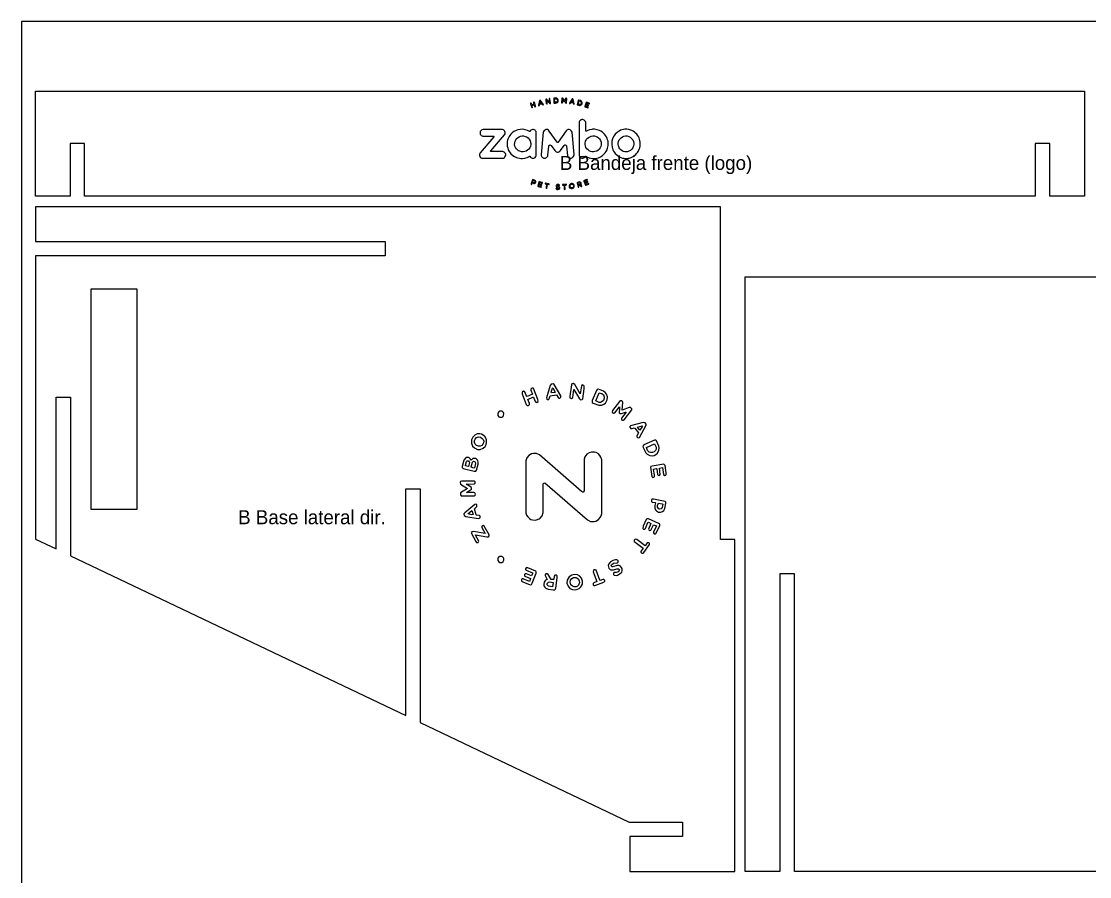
# Model space of a CAD drawing. Header units: millimetres. Extents: x 0 to 2750, y 0 to 900.
# Drawn here: x 0 to 611, y 411 to 900 of the extents above; entities that cross this region are included whole.
import ezdxf

# ---------------------------------------------------------------- set-up
doc = ezdxf.new("R2010")
doc.units = ezdxf.units.MM
for name, color, linetype in [('CORTE_EXTERNO', 1, 'Continuous'), ('CORTE_INTERNO', 5, 'Continuous'), ('ETIQUETAS_NAO_CORTAR', 8, 'Continuous'), ('MESA_NAO_CORTAR', 8, 'Continuous'), ('POSICAO_CARIMBO_NAO_CORTAR', 8, 'Continuous')]:
    doc.layers.add(name, color=color, linetype=linetype)

msp = doc.modelspace()

# ---------------------------------------------------------------- linework, layer by layer
at = {"layer": 'CORTE_EXTERNO'}
for points in [[(8, 860), (608, 860), (608, 800), (588.15, 800), (588.15, 830.15), (579.85, 830.15), (579.85, 800), (36.15, 800), (36.15, 830.15), (27.85, 830.15), (27.85, 800), (8, 800), (8, 860)], [(8, 604), (19.85, 598.35382), (19.85, 685.15), (28.15, 685.15), (28.15, 594.39912), (219.85, 503.05971), (219.85, 632.65), (228.15, 632.65), (228.15, 499.105), (347.68519, 442.15), (378.15, 442.15), (378.15, 433.85), (348, 433.85), (348, 414), (408, 414), (408, 603.85), (399.85, 603.85), (399.85, 794), (8, 794), (8, 774.15), (208.15, 774.15), (208.15, 765.85), (8, 765.85), (8, 604)], [(414, 754), (1014, 754), (1014, 414), (994.15, 414), (994.15, 584.15), (985.85, 584.15), (985.85, 414), (442.15, 414), (442.15, 584.15), (433.85, 584.15), (433.85, 414), (414, 414), (414, 754)]]:
    msp.add_lwpolyline(points, close=True, dxfattribs=at)
at = {"layer": 'CORTE_INTERNO'}
msp.add_lwpolyline([(40, 747), (66, 747), (66, 621), (40, 621), (40, 747)], close=True, dxfattribs=at)
at = {"layer": 'MESA_NAO_CORTAR'}
msp.add_lwpolyline([(0, 0), (1300, 0), (1300, 900), (0, 900)], close=True, dxfattribs=at)
at = {"layer": 'POSICAO_CARIMBO_NAO_CORTAR'}
for points in [[(302.09636, 853.85376), (300.41736, 855.50424), (300.16528, 855.58796), (299.94172, 855.47664), (299.9132, 855.16844), (300.2214, 852.9862), (300.33364, 852.76172), (300.5572, 852.73412), (300.69704, 852.84636), (300.69704, 853.15364), (300.47348, 854.58056), (300.50108, 854.74892), (302.2638, 853.04232), (302.54348, 853.0138), (302.65572, 853.09752), (302.68332, 853.3496), (302.34752, 855.7002), (302.2638, 855.81244), (302.01172, 855.84004), (301.87188, 855.6726), (302.12396, 853.96508), (302.09636, 853.85376)], [(304.55828, 856.00748), (304.50216, 855.89616), (304.5868, 853.76912), (304.6144, 853.40572), (304.72664, 853.26588), (305.53808, 853.26588), (306.12504, 853.3496), (306.57308, 853.57316), (306.85276, 853.85376), (307.07632, 854.30088), (307.10484, 854.97248), (306.90888, 855.47664), (306.48936, 855.89616), (306.26488, 856.00748), (305.81776, 856.11972), (304.81036, 856.09212), (304.55828, 856.00748)], [(306.6292, 854.6928), (306.60068, 854.46924), (306.46084, 854.13344), (306.20968, 853.88136), (305.76164, 853.71392), (305.09004, 853.71392), (304.9778, 855.61648), (305.03392, 855.6726), (305.9576, 855.64408), (306.26488, 855.47664), (306.51696, 855.16844), (306.6292, 854.6928)], [(309.28708, 853.322), (309.45544, 853.48944), (309.51064, 855.001), (309.56676, 855.22456), (310.18224, 854.18956), (310.32208, 854.04972), (310.49044, 854.04972), (310.57416, 854.10492), (311.32948, 855.14084), (311.358, 854.60908), (311.27336, 853.40572), (311.44172, 853.20976), (311.66528, 853.23828), (311.77752, 853.48944), (311.88884, 855.7002), (311.86124, 855.95228), (311.7214, 856.0636), (311.44172, 856.036), (310.43432, 854.6652), (309.62288, 856.0636), (309.48304, 856.17584), (309.20336, 856.14824), (309.09112, 855.95228), (308.97888, 853.48944), (309.035, 853.37812), (309.28708, 853.322)], [(313.54024, 853.04232), (313.65248, 852.9862), (313.84752, 853.0138), (314.26796, 853.62928), (315.58264, 853.43332), (315.66636, 853.322), (315.8062, 852.76172), (315.91844, 852.6504), (316.1144, 852.6504), (316.22664, 852.73412), (316.25424, 852.93008), (315.55504, 855.42052), (315.4428, 855.61648), (315.33056, 855.6726), (315.107, 855.6726), (314.99476, 855.61648), (313.51172, 853.322), (313.48412, 853.15364), (313.54024, 853.04232)], [(293.142, 852.62188), (291.93956, 852.23088), (291.57524, 853.20976), (291.46392, 853.29348), (291.29556, 853.29348), (291.15572, 853.15364), (291.15572, 852.93008), (291.91104, 850.71932), (292.0794, 850.55188), (292.24684, 850.55188), (292.38668, 850.69172), (292.38668, 850.88768), (292.0794, 851.72672), (292.16312, 851.83896), (293.36648, 852.23088), (293.72988, 851.22348), (293.95344, 851.13884), (294.1494, 851.3072), (294.1494, 851.47464), (293.4226, 853.62928), (293.25424, 853.88136), (293.03068, 853.88136), (292.91844, 853.76912), (292.91844, 853.54556), (293.22664, 852.678), (293.142, 852.62188)], [(295.8284, 851.89508), (295.94064, 851.78284), (296.1366, 851.78284), (296.24792, 851.89508), (296.36016, 852.53816), (296.5, 852.62188), (297.73096, 852.90248), (298.06676, 852.45444), (298.23512, 852.3146), (298.43108, 852.3422), (298.5424, 852.51056), (298.48628, 852.70652), (296.8634, 854.80504), (296.69596, 854.88876), (296.44388, 854.83264), (296.30404, 854.6652), (295.8284, 852.14624), (295.8284, 851.89508)], [(296.69596, 854.27328), (297.45128, 853.29348), (296.5, 853.04232), (296.4724, 853.20976), (296.69596, 854.27328)], [(315.16312, 855.08472), (315.49892, 853.96508), (315.4704, 853.85376), (314.51912, 854.0212), (315.16312, 855.08472)], [(319.1642, 851.9788), (319.55612, 851.9788), (319.89192, 852.06252), (320.1992, 852.23088), (320.45128, 852.45444), (320.70336, 852.90248), (320.78708, 853.48944), (320.64724, 854.0212), (320.28384, 854.46924), (319.91952, 854.6928), (318.88452, 854.97248), (318.66096, 854.97248), (318.52112, 854.80504), (317.96084, 852.53816), (317.96084, 852.37072), (318.04456, 852.25848), (319.1642, 851.9788)], [(320.28384, 853.322), (320.11548, 852.84636), (319.89192, 852.59428), (319.5276, 852.42684), (319.10808, 852.42684), (318.54872, 852.56668), (318.4926, 852.62188), (318.96824, 854.49684), (319.55612, 854.357), (319.8634, 854.21716), (320.11548, 853.96508), (320.25532, 853.6854), (320.28384, 853.322)], [(324.03284, 850.49576), (324.20028, 850.6356), (324.20028, 850.80396), (324.14508, 850.88768), (322.9132, 851.3072), (322.71816, 851.41944), (322.96932, 852.11864), (324.11656, 851.72672), (324.28492, 851.72672), (324.39624, 851.83896), (324.42476, 851.95028), (324.31252, 852.11864), (323.10916, 852.56668), (323.36124, 853.23828), (323.44496, 853.23828), (324.67684, 852.79024), (324.9004, 852.81784), (324.98412, 853.04232), (324.84428, 853.20976), (323.16528, 853.76912), (322.99784, 853.6854), (322.1864, 851.39092), (322.1864, 851.19496), (322.32624, 851.05512), (324.03284, 850.49576)], [(318.96824, 842.07316), (318.96824, 823.52228), (319.02436, 823.18648), (319.22032, 822.71084), (319.41628, 822.43116), (319.75208, 822.12388), (320.03176, 821.95552), (320.56352, 821.78808), (321.179, 821.78808), (321.65464, 821.92792), (322.10176, 822.2076), (322.32624, 822.43116), (322.60592, 822.85068), (322.858, 822.9068), (323.8654, 822.34744), (324.81668, 821.98312), (325.71184, 821.75956), (326.83056, 821.61972), (327.81036, 821.61972), (329.06892, 821.78808), (330.07632, 822.06776), (331.27968, 822.59952), (332.17484, 823.15888), (332.65048, 823.52228), (333.60176, 824.44596), (333.88236, 824.78176), (334.4132, 825.53708), (334.80512, 826.23628), (335.30928, 827.49576), (335.61656, 828.95028), (335.67268, 829.70652), (335.64508, 830.6854), (335.53284, 831.49684), (335.33688, 832.30828), (335.0572, 833.09212), (334.60916, 834.01488), (334.18964, 834.68648), (333.60176, 835.4418), (333.18224, 835.88984), (332.3432, 836.61756), (331.50324, 837.17692), (330.6918, 837.59644), (329.321, 838.07208), (327.86648, 838.29656), (326.74684, 838.29656), (326.18748, 838.24044), (324.98412, 837.98836), (323.9206, 837.59644), (323.13768, 837.17692), (322.94172, 837.17692), (322.77336, 837.37288), (322.77336, 842.21392), (322.66204, 842.66104), (322.35384, 843.1928), (321.96192, 843.5562), (321.59852, 843.75216), (321.2066, 843.8644), (320.61964, 843.8644), (320.28384, 843.78068), (319.91952, 843.61232), (319.58372, 843.36116), (319.24792, 842.94072), (319.05196, 842.5212), (318.96824, 842.07316)], [(262.44804, 835.52644), (262.72772, 835.0508), (263.035, 834.7426), (263.51064, 834.46292), (263.93108, 834.35068), (270.05828, 834.35068), (270.25424, 834.23936), (270.31036, 834.01488), (262.3634, 824.80936), (262.05612, 824.16628), (262, 823.49468), (262.13984, 822.93532), (262.44804, 822.43116), (262.95128, 822.01164), (263.42692, 821.81568), (263.79032, 821.75956), (275.23512, 821.75956), (275.76688, 821.8718), (276.29772, 822.17908), (276.60592, 822.48728), (276.9132, 823.04664), (276.99784, 823.41096), (276.99784, 823.9418), (276.8856, 824.36224), (276.5774, 824.894), (276.214, 825.22888), (275.82208, 825.45336), (275.40256, 825.56468), (268.63136, 825.56468), (268.49152, 825.6208), (268.37928, 825.78916), (268.37928, 825.90048), (268.46392, 826.04032), (276.38236, 835.19064), (276.63352, 835.75), (276.68964, 836.4216), (276.5498, 836.98096), (276.24252, 837.48512), (275.73836, 837.90464), (275.26272, 838.1006), (274.92692, 838.15672), (264.07092, 838.15672), (263.42692, 837.98836), (262.92368, 837.65256), (262.6992, 837.40048), (262.44804, 836.95336), (262.3358, 836.56144), (262.3358, 835.94596), (262.44804, 835.52644)], [(278.5922, 833.45552), (278.28492, 832.7002), (278.08896, 832.0562), (277.9206, 831.24476), (277.83688, 830.46184), (277.83688, 829.45444), (277.9206, 828.6706), (278.14508, 827.6356), (278.50848, 826.6282), (279.06784, 825.56468), (279.572, 824.83788), (280.01912, 824.30612), (281.05504, 823.35484), (282.06244, 822.68324), (283.26488, 822.12388), (283.965, 821.8994), (284.88776, 821.70344), (285.6716, 821.61972), (286.679, 821.61972), (287.93756, 821.78808), (289.30928, 822.2076), (289.98088, 822.51488), (290.65248, 822.9068), (290.84752, 822.8792), (291.21184, 822.37504), (291.46392, 822.15148), (292.16312, 821.81568), (293.0868, 821.81568), (293.786, 822.15148), (294.26164, 822.68324), (294.42908, 823.04664), (294.51372, 823.41096), (294.51372, 836.50532), (294.37388, 837.00948), (294.1218, 837.429), (293.8136, 837.73628), (293.33796, 838.01688), (292.94604, 838.1282), (292.30296, 838.1282), (291.91104, 838.01688), (291.46392, 837.7648), (291.21184, 837.54032), (290.84752, 837.03708), (290.65248, 837.00948), (289.44912, 837.65256), (288.18964, 838.07208), (287.49044, 838.21192), (286.7066, 838.29656), (285.3082, 838.26804), (283.965, 838.01688), (282.92908, 837.65256), (281.75424, 837.03708), (280.6346, 836.19804), (279.9354, 835.49792), (279.37604, 834.79872), (278.928, 834.09952), (278.5922, 833.45552)], [(297.39516, 823.32632), (297.5074, 822.93532), (297.73096, 822.5434), (298.03916, 822.2076), (298.37496, 821.98312), (298.71076, 821.84328), (298.96192, 821.78808), (299.60592, 821.78808), (299.99784, 821.8994), (300.36124, 822.09536), (300.893, 822.65472), (301.06044, 822.99052), (301.17268, 823.43856), (301.62072, 828.69912), (301.73204, 828.95028), (301.98412, 829.20236), (302.37604, 829.3422), (302.68332, 829.3146), (303.07524, 829.06252), (305.06244, 826.20868), (305.42584, 825.76064), (305.92908, 825.42484), (306.60068, 825.2574), (307.07632, 825.285), (307.38452, 825.36964), (308, 825.73304), (308.3358, 826.12496), (310.3782, 829.06252), (310.57416, 829.23088), (310.88236, 829.3422), (311.10592, 829.3422), (311.3856, 829.25848), (311.66528, 829.03492), (311.77752, 828.86656), (311.86124, 828.58688), (312.30928, 823.29872), (312.4206, 822.93532), (312.61656, 822.571), (312.95236, 822.2076), (313.23204, 822.01164), (313.84752, 821.78808), (314.51912, 821.78808), (314.91104, 821.8994), (315.30296, 822.12388), (315.66636, 822.45968), (316.00216, 823.07516), (316.0868, 823.49468), (316.0868, 823.85808), (314.96716, 836.58904), (314.7436, 837.20544), (314.35168, 837.68108), (313.87604, 837.98836), (313.4004, 838.1282), (312.61656, 838.1006), (312.3654, 838.01688), (311.88884, 837.73628), (311.58156, 837.429), (307.02112, 830.88136), (306.82516, 830.6854), (306.6292, 830.6854), (306.37712, 830.96508), (301.95652, 837.31676), (301.53608, 837.7648), (300.83688, 838.1006), (300.05396, 838.1282), (299.71816, 838.04448), (299.32624, 837.84852), (298.96192, 837.54032), (298.59852, 836.95336), (298.48628, 836.56144), (297.36756, 823.80196), (297.39516, 823.32632)], [(340.70968, 836.50532), (339.64616, 835.47032), (339.22664, 834.93856), (338.72248, 834.15472), (338.107, 832.81244), (337.7436, 831.41312), (337.63136, 830.3496), (337.63136, 829.56668), (337.82732, 828.08364), (338.02328, 827.35592), (338.35908, 826.48836), (338.69488, 825.81676), (339.17052, 825.06144), (339.70228, 824.38984), (340.4852, 823.606), (341.63244, 822.76696), (342.94804, 822.12388), (343.73096, 821.8718), (344.5424, 821.70344), (345.29772, 821.61972), (346.30512, 821.61972), (347.06044, 821.70344), (347.87188, 821.8718), (349.2436, 822.37504), (349.9704, 822.76696), (350.67052, 823.2426), (351.50956, 823.97032), (351.90148, 824.38984), (352.34952, 824.9492), (352.82516, 825.67692), (353.44064, 826.964), (353.6918, 827.74784), (353.88776, 828.69912), (353.9724, 829.59428), (353.9724, 830.322), (353.91628, 831.0212), (353.77644, 831.83264), (353.58048, 832.56036), (353.27228, 833.3718), (352.90888, 834.09952), (352.43324, 834.85484), (351.92908, 835.49792), (351.34212, 836.1134), (350.642, 836.70128), (349.88668, 837.20544), (349.13136, 837.59644), (348.51588, 837.84852), (347.53608, 838.1282), (346.38884, 838.29656), (345.214, 838.29656), (344.34644, 838.18432), (343.42368, 837.96076), (342.72356, 837.70868), (341.91212, 837.31676), (340.70968, 836.50532)], [(289.81252, 833.34328), (290.45652, 832.64408), (290.98828, 831.7204), (291.26796, 830.82524), (291.35168, 830.12604), (291.32316, 829.45444), (291.12812, 828.55928), (290.7362, 827.69172), (290.20444, 826.964), (289.50524, 826.32092), (288.7214, 825.84528), (287.96608, 825.56468), (286.93108, 825.39724), (285.97888, 825.45336), (285.05612, 825.70544), (284.41212, 826.01272), (283.76904, 826.46076), (283.12504, 827.10384), (282.6494, 827.80396), (282.286, 828.6706), (282.11764, 829.51056), (282.14616, 830.62928), (282.36972, 831.49684), (282.76164, 832.30828), (283.2934, 833.00748), (283.79664, 833.48312), (284.6642, 834.0434), (285.47564, 834.35068), (286.48304, 834.51904), (287.26688, 834.49052), (288.24576, 834.26696), (288.94496, 833.95968), (289.81252, 833.34328)], [(330.13244, 833.3718), (330.72032, 832.75632), (331.27968, 831.86116), (331.58788, 830.96508), (331.6992, 830.15364), (331.644, 829.23088), (331.44804, 828.47464), (331.08372, 827.69172), (330.55196, 826.964), (329.85276, 826.32092), (329.12504, 825.87288), (328.09004, 825.50948), (327.19488, 825.39724), (326.35492, 825.45336), (325.48828, 825.67692), (324.76056, 826.01272), (324.11656, 826.46076), (323.50108, 827.07624), (322.94172, 827.91528), (322.60592, 828.78284), (322.46608, 829.53816), (322.46608, 830.40572), (322.68964, 831.41312), (322.99784, 832.11232), (323.27752, 832.56036), (323.64092, 833.00748), (324.28492, 833.59536), (325.06784, 834.071), (325.82316, 834.35068), (326.80296, 834.51904), (327.83796, 834.46292), (328.67792, 834.23936), (329.34952, 833.93116), (330.13244, 833.3718)], [(349.18748, 832.92376), (349.66312, 832.25216), (350.05504, 831.357), (350.251, 830.40572), (350.251, 829.51056), (350.11116, 828.75524), (349.9428, 828.25108), (349.69072, 827.71932), (349.15896, 826.964), (348.37604, 826.23628), (347.48088, 825.73304), (346.66944, 825.48096), (345.99784, 825.39724), (345.10176, 825.45336), (344.26272, 825.67692), (343.61964, 825.98512), (342.94804, 826.46076), (342.30404, 827.13236), (341.91212, 827.71932), (341.66096, 828.25108), (341.4926, 828.75524), (341.35276, 829.53816), (341.35276, 830.40572), (341.54872, 831.357), (341.91212, 832.19604), (342.41628, 832.92376), (342.97564, 833.48312), (343.75948, 834.01488), (344.59852, 834.35068), (345.5498, 834.51904), (346.5296, 834.46292), (347.42476, 834.21084), (348.18008, 833.81892), (348.62812, 833.48312), (349.18748, 832.92376)], [(292.4152, 809.47664), (291.54764, 807.15364), (291.57524, 806.90248), (291.68748, 806.81784), (291.88344, 806.81784), (291.99476, 806.93008), (292.24684, 807.60168), (293.03068, 807.3496), (293.50632, 807.3496), (293.70228, 807.40572), (293.95344, 807.57316), (294.06568, 807.71392), (294.23312, 808.13344), (294.23312, 808.46924), (294.06568, 808.83264), (293.786, 809.08472), (293.56244, 809.19604), (292.61116, 809.53184), (292.4152, 809.47664)], [(293.72988, 808.13344), (293.4778, 807.82524), (293.142, 807.76912), (292.38668, 808.04972), (292.751, 809.001), (293.4226, 808.77652), (293.70228, 808.52536), (293.75748, 808.357), (293.72988, 808.13344)], [(297.1716, 805.13884), (297.36756, 805.13884), (297.5074, 805.3072), (297.47888, 805.44704), (297.39516, 805.53076), (296.08048, 805.86656), (295.94064, 805.95028), (296.1642, 806.678), (297.28384, 806.37072), (297.47888, 806.37072), (297.59112, 806.48204), (297.59112, 806.678), (297.45128, 806.79024), (296.5, 807.0138), (296.24792, 807.12604), (296.41628, 807.76912), (296.5, 807.82524), (297.81468, 807.46184), (297.98304, 807.48944), (298.06676, 807.57316), (298.09528, 807.71392), (298.01064, 807.85376), (296.38776, 808.30088), (296.1642, 808.30088), (296.05196, 808.21716), (295.43648, 805.92268), (295.43648, 805.69912), (295.57632, 805.55928), (297.1716, 805.13884)], [(300.10916, 804.6356), (300.16528, 804.55188), (300.41736, 804.49576), (300.5848, 804.6632), (300.9206, 806.79024), (300.97672, 806.84636), (301.67684, 806.70652), (301.87188, 806.81784), (301.9004, 806.9862), (301.76056, 807.15364), (299.96932, 807.46184), (299.71816, 807.46184), (299.5774, 807.29348), (299.66204, 807.06992), (300.44496, 806.90248), (300.10916, 804.88768), (300.10916, 804.6356)], [(305.87388, 805.75524), (305.92908, 805.58688), (306.12504, 805.36332), (306.321, 805.25108), (307.3008, 804.91528), (307.44064, 804.69172), (307.41212, 804.52336), (307.16096, 804.2998), (306.76904, 804.2722), (306.40472, 804.38352), (306.04132, 804.6356), (305.87388, 804.6356), (305.73312, 804.49576), (305.73312, 804.35592), (305.87388, 804.18756), (306.34952, 803.9364), (306.74052, 803.85176), (307.10484, 803.85176), (307.58048, 804.02012), (307.77644, 804.21608), (307.91628, 804.57948), (307.88776, 804.9438), (307.80404, 805.11124), (307.55196, 805.3348), (306.51696, 805.69912), (306.34952, 805.89508), (306.34952, 806.06252), (306.51696, 806.28608), (306.6568, 806.3422), (306.9926, 806.3422), (307.52436, 806.09104), (307.72032, 806.09104), (307.83256, 806.20236), (307.83256, 806.39832), (307.6366, 806.56668), (307.3284, 806.70652), (307.07632, 806.76172), (306.60068, 806.76172), (306.26488, 806.6504), (305.9852, 806.39832), (305.87388, 806.11864), (305.87388, 805.75524)], [(310.23836, 806.3422), (310.3782, 806.28608), (310.49044, 804.10384), (310.60176, 803.964), (310.79772, 803.9364), (310.96608, 804.07624), (310.85384, 806.3422), (311.58156, 806.39832), (311.6938, 806.45444), (311.749, 806.53816), (311.749, 806.70652), (311.60916, 806.84636), (309.56676, 806.73412), (309.42692, 806.59428), (309.45544, 806.39832), (309.59528, 806.28608), (310.23836, 806.3422)], [(313.34428, 805.44704), (313.59636, 804.91528), (313.98828, 804.55188), (314.49152, 804.35592), (315.02328, 804.35592), (315.58264, 804.55188), (316.03068, 804.9714), (316.25424, 805.47464), (316.25424, 806.11864), (316.19812, 806.3422), (316.00216, 806.70652), (315.61116, 807.06992), (315.107, 807.26588), (314.51912, 807.26588), (314.15572, 807.15364), (313.87604, 806.9862), (313.48412, 806.53816), (313.31668, 806.03492), (313.34428, 805.44704)], [(315.751, 805.50316), (315.58264, 805.16736), (315.30296, 804.91528), (314.82732, 804.77544), (314.49152, 804.83156), (314.26796, 804.9438), (313.95976, 805.2796), (313.81992, 805.643), (313.81992, 806.03492), (313.95976, 806.39832), (314.32316, 806.73412), (314.65896, 806.84636), (314.91104, 806.84636), (315.33056, 806.678), (315.63876, 806.3422), (315.7786, 805.92268), (315.751, 805.50316)], [(317.821, 807.48944), (318.43648, 805.19496), (318.54872, 805.11124), (318.74468, 805.11124), (318.88452, 805.2796), (318.68856, 806.11864), (318.94064, 806.23088), (319.30404, 806.3146), (320.28384, 805.55928), (320.47888, 805.55928), (320.61964, 805.6706), (320.61964, 805.89508), (319.8082, 806.53816), (320.144, 806.84636), (320.22772, 807.04232), (320.25532, 807.3496), (320.1716, 807.6854), (320.03176, 807.90896), (319.69596, 808.13344), (319.08048, 808.16104), (317.98936, 807.88136), (317.821, 807.74152), (317.821, 807.48944)], [(319.44388, 806.79024), (318.60484, 806.56668), (318.52112, 806.70652), (318.32516, 807.48944), (319.24792, 807.74152), (319.55612, 807.6578), (319.69596, 807.51796), (319.77968, 807.26588), (319.66744, 806.95768), (319.44388, 806.79024)], [(322.5774, 806.39832), (322.71816, 806.3146), (322.82948, 806.3146), (324.50848, 806.93008), (324.5922, 807.06992), (324.5646, 807.20976), (324.48088, 807.29348), (324.31252, 807.322), (322.96932, 806.81784), (322.858, 807.0138), (322.68964, 807.54556), (323.893, 807.9936), (323.97672, 808.10492), (323.97672, 808.24476), (323.83688, 808.3846), (323.66944, 808.3846), (322.5498, 807.96508), (322.27012, 808.6652), (323.64092, 809.16844), (323.75316, 809.30828), (323.75316, 809.42052), (323.64092, 809.56036), (323.41736, 809.56036), (321.82208, 808.97248), (321.73836, 808.83264), (321.73836, 808.6928), (322.5774, 806.39832)], [(307.03938, 684.87216), (307.44176, 684.57126), (308.04356, 684.57126), (308.64536, 685.17306), (308.54506, 685.87634), (304.73248, 692.3982), (304.13068, 692.7994), (303.0262, 692.5988), (302.5247, 691.7964), (300.31692, 684.67156), (300.51752, 684.06976), (300.81842, 683.86916), (301.5217, 683.86916), (301.9229, 684.17006), (302.5247, 685.97664), (306.13668, 686.37784), (307.03938, 684.87216)], [(305.13368, 687.78204), (303.1265, 687.58144), (303.0262, 687.98264), (303.7283, 690.29072), (303.9289, 690.49132), (305.33428, 687.98264), (305.13368, 687.78204)], [(319.18158, 684.17006), (319.78338, 683.66856), (320.68608, 683.76886), (321.08728, 684.27036), (321.89086, 689.98982), (321.99116, 691.49432), (321.78938, 691.8967), (320.78638, 692.0973), (320.28488, 691.5958), (319.58278, 687.07994), (316.5726, 692.3982), (315.66872, 692.8997), (314.86632, 692.6991), (314.56542, 692.0973), (313.66272, 685.67574), (313.76302, 684.77186), (314.66572, 684.37066), (315.36782, 684.87216), (316.0711, 689.58862), (319.18158, 684.17006)], [(289.98248, 680.35748), (290.58428, 680.95928), (290.58428, 681.46078), (289.68158, 683.86916), (292.49116, 685.07276), (292.99266, 685.07276), (293.69476, 682.96646), (294.19626, 682.26318), (294.79806, 682.16288), (295.50134, 682.66438), (295.40104, 683.76886), (293.19326, 689.68892), (292.79206, 690.19042), (291.98848, 690.29072), (291.38668, 689.68892), (291.38668, 689.18742), (292.28938, 686.77904), (289.2792, 685.57426), (288.9783, 685.67574), (288.1759, 687.88234), (287.7747, 688.38384), (287.1729, 688.48414), (286.4708, 687.98264), (286.4708, 687.07994), (288.7777, 680.95928), (289.2792, 680.35748), (289.98248, 680.35748)], [(334.13218, 681.76168), (335.13518, 683.56826), (335.23548, 685.37366), (334.73398, 686.77904), (333.93158, 687.78204), (332.9274, 688.48414), (330.01752, 689.68892), (329.41572, 689.58862), (328.91422, 688.98682), (326.50584, 683.16706), (326.50584, 682.16288), (327.00734, 681.76168), (330.21812, 680.55808), (331.9244, 680.55808), (333.2283, 681.05958), (334.13218, 681.76168)], [(333.4289, 684.57126), (332.9274, 683.26736), (332.2253, 682.56408), (331.3226, 682.16288), (330.41872, 682.16288), (328.51302, 682.96646), (330.41872, 687.68174), (331.9244, 687.18024), (332.9274, 686.37784), (333.4289, 685.27336), (333.4289, 684.57126)], [(341.95794, 676.14252), (342.35914, 675.74132), (343.16272, 675.74132), (345.5711, 676.64402), (345.872, 676.54372), (343.26302, 673.13234), (343.26302, 672.43024), (343.76452, 671.92874), (344.46662, 671.92874), (344.86782, 672.22964), (349.08278, 677.8488), (349.08278, 678.5509), (348.38068, 679.1527), (347.6774, 679.1527), (343.66422, 677.6482), (344.06542, 682.16288), (343.86482, 682.66438), (343.46362, 682.96646), (342.66122, 683.06676), (342.05824, 682.56408), (338.14536, 677.4476), (337.94476, 676.54372), (338.64686, 675.94192), (339.44926, 676.14252), (342.05824, 679.5539), (342.15854, 678.8518), (341.95794, 676.14252)], [(275.83428, 674.53772), (275.93458, 675.94192), (275.53338, 676.64402), (274.93158, 677.0464), (273.5262, 677.0464), (273.0247, 676.74432), (272.5232, 676.04222), (272.5232, 674.73832), (273.125, 673.93592), (273.7268, 673.63384), (274.73098, 673.63384), (275.43308, 674.03622), (275.83428, 674.53772)], [(350.78788, 667.41288), (352.89536, 664.7036), (352.09296, 663.0988), (352.09296, 662.497), (352.49416, 661.99432), (352.99566, 661.89402), (353.49716, 662.0958), (357.31092, 669.11916), (357.31092, 669.72096), (356.70794, 670.52336), (355.70494, 670.62366), (348.48098, 668.81826), (348.0786, 668.41706), (347.9783, 667.91438), (348.58128, 667.21228), (349.28338, 667.21228), (350.48698, 667.61348), (350.78788, 667.41288)], [(353.69776, 666.20928), (352.39386, 668.01586), (355.10314, 668.81826), (355.20344, 668.61766), (353.69776, 666.20928)], [(264.19476, 655.97396), (265.19776, 656.97814), (265.80074, 657.98114), (266.10164, 658.98414), (266.10164, 660.69042), (265.29806, 662.497), (264.19476, 663.5), (263.19176, 664.0015), (262.28788, 664.2021), (260.78338, 664.1018), (259.378, 663.5), (258.1744, 662.2964), (257.4723, 660.79072), (257.372, 658.78354), (258.0741, 657.07844), (259.0771, 656.07426), (260.88368, 655.27186), (262.48848, 655.27186), (264.19476, 655.97396)], [(262.58878, 662.1961), (263.59296, 661.59312), (264.09446, 660.99132), (264.49566, 659.88802), (264.39536, 658.98414), (263.99416, 658.18174), (263.29206, 657.47964), (262.38818, 657.07844), (261.38518, 657.07844), (260.38218, 657.47964), (259.5786, 658.18174), (259.0771, 659.18592), (259.0771, 660.38952), (259.4783, 661.19192), (260.28188, 661.99432), (261.48548, 662.3967), (262.58878, 662.1961)], [(361.0232, 651.65988), (361.9259, 651.86048), (362.9289, 652.36198), (363.83278, 653.16438), (364.63518, 654.77036), (364.73548, 656.17574), (364.53488, 657.17874), (363.33128, 660.08862), (362.8286, 660.48982), (362.1265, 660.48982), (356.10614, 657.88084), (355.50434, 657.17874), (355.70494, 656.27604), (357.21062, 653.26586), (358.01302, 652.46228), (359.41722, 651.76018), (361.0232, 651.65988)], [(361.9259, 653.96796), (361.0232, 653.56676), (359.91872, 653.46646), (359.11632, 653.76736), (358.21362, 654.67006), (357.51152, 656.37634), (362.1265, 658.48264), (363.0292, 656.57694), (363.0292, 655.47246), (362.628, 654.67006), (361.9259, 653.96796)], [(260.38218, 643.43174), (261.18458, 646.74282), (261.28488, 647.8473), (261.08428, 648.8503), (260.38218, 649.753), (259.7792, 650.0539), (258.2747, 650.0539), (257.1714, 649.0509), (256.86932, 649.753), (256.36782, 650.25568), (255.66572, 650.55658), (254.56242, 650.55658), (253.96062, 650.25568), (253.05674, 649.0509), (252.15404, 645.53922), (252.15404, 644.93742), (252.75584, 644.33562), (258.9768, 642.82994), (259.88068, 642.82994), (260.38218, 643.43174)], [(255.76602, 648.6497), (256.16722, 648.2485), (256.26752, 647.747), (255.76602, 645.53922), (255.56542, 645.43892), (254.06092, 645.84012), (253.96062, 646.34162), (254.56242, 648.3488), (255.06392, 648.75), (255.76602, 648.6497)], [(259.1774, 648.3488), (259.5786, 647.9476), (259.6789, 647.14402), (259.0771, 644.73682), (258.8765, 644.63652), (257.2717, 645.03772), (257.1714, 645.33862), (257.9738, 648.0479), (258.5756, 648.4491), (259.1774, 648.3488)], [(294.59746, 614.93592), (296.10314, 615.53772), (296.80524, 616.03922), (297.80824, 617.24282), (298.51152, 619.1497), (298.51152, 635.50568), (298.91272, 636.00718), (299.31392, 636.10748), (323.89686, 614.93592), (325.60314, 614.13234), (327.60914, 614.03204), (328.51302, 614.23264), (330.11782, 615.13652), (331.122, 616.23982), (331.6235, 617.24282), (331.9244, 618.4476), (331.9244, 649.3518), (331.5232, 650.85748), (330.9214, 651.86048), (330.01752, 652.76318), (328.81392, 653.46646), (327.81092, 653.76736), (326.00434, 653.76736), (324.69926, 653.36616), (323.49566, 652.56258), (322.29206, 650.95778), (321.89086, 649.753), (321.89086, 631.59162), (321.28788, 630.88952), (320.98698, 630.88952), (320.38518, 631.29072), (296.30374, 652.16138), (294.69776, 652.86348), (292.89236, 652.96378), (291.68758, 652.66288), (290.28338, 651.86048), (289.0786, 650.45628), (288.4768, 648.75), (288.4768, 619.0494), (288.878, 617.74432), (289.58128, 616.64102), (290.58428, 615.73832), (291.48698, 615.23682), (292.39086, 614.93592), (293.79506, 614.83562), (294.59746, 614.93592)], [(362.1265, 640.72246), (361.5247, 643.73264), (361.625, 644.03354), (363.13068, 644.33562), (363.43158, 644.13384), (363.93308, 640.92306), (364.23398, 640.52186), (364.93608, 640.42156), (365.43758, 640.92306), (364.93608, 644.53622), (366.64236, 644.83712), (367.34446, 640.92306), (368.04656, 640.42156), (368.64836, 640.62216), (368.84896, 640.92306), (368.84896, 641.92724), (368.14686, 646.04072), (367.54506, 646.74282), (360.8226, 645.73982), (360.01902, 645.43892), (359.81842, 645.13802), (360.622, 639.71946), (361.2238, 639.21796), (361.8256, 639.31826), (362.1265, 639.71946), (362.1265, 640.72246)], [(251.25134, 630.38802), (251.15104, 629.28354), (251.55224, 628.78204), (258.9768, 628.78204), (259.4783, 629.08294), (259.6789, 629.58562), (259.378, 630.38802), (258.8765, 630.58862), (254.56242, 630.58862), (256.86932, 632.09312), (257.372, 632.5958), (257.372, 633.2979), (257.1714, 633.5988), (254.46212, 635.3039), (259.0771, 635.50568), (259.4783, 635.90688), (259.4783, 636.70928), (259.1774, 637.11048), (251.65254, 637.11048), (251.25134, 636.90988), (251.05074, 636.60898), (251.15104, 635.4042), (255.16422, 632.997), (251.25134, 630.38802)], [(262.38818, 617.04222), (261.98698, 617.44342), (260.28188, 617.64402), (260.08128, 617.8458), (259.0771, 621.25718), (260.58278, 622.66138), (260.48248, 623.56408), (260.08128, 623.86616), (259.2777, 623.76586), (253.55824, 619.0494), (253.15704, 618.4476), (253.25734, 617.44342), (254.16122, 616.84162), (261.18458, 615.83862), (262.08728, 615.93892), (262.38818, 616.34012), (262.38818, 617.04222)], [(362.3271, 623.16288), (362.3271, 621.75868), (362.7283, 620.6542), (363.23098, 620.0524), (364.43458, 619.4506), (365.53788, 619.3503), (366.74266, 619.7515), (367.44476, 620.3533), (368.04656, 621.55808), (368.64836, 624.46796), (368.54806, 625.17006), (368.24716, 625.47096), (361.5247, 626.87634), (360.8226, 626.87634), (360.4214, 626.57426), (360.3211, 625.57126), (360.7223, 625.17006), (362.4274, 624.86916), (362.628, 624.66856), (362.3271, 623.16288)], [(366.44176, 621.95928), (365.93908, 621.35748), (365.13668, 621.15688), (364.53488, 621.35748), (363.93308, 622.15988), (363.93308, 623.16288), (364.33428, 624.46796), (366.54206, 624.06676), (366.84296, 623.86616), (366.44176, 621.95928)], [(257.6729, 620.253), (258.375, 618.0464), (257.6729, 617.9461), (255.36482, 618.3473), (257.6729, 620.253)], [(261.48548, 602.39252), (261.58578, 602.89402), (259.6789, 606.30658), (259.7792, 606.50718), (266.20194, 605.2021), (267.10464, 605.3024), (267.60614, 605.9042), (267.50584, 606.50718), (264.69626, 611.42306), (264.19476, 611.72396), (263.39236, 611.42306), (263.29206, 610.62066), (265.29806, 607.20928), (265.19776, 607.10898), (258.5756, 608.41288), (257.6729, 608.21228), (257.2717, 607.51018), (259.88068, 602.69342), (260.38218, 602.09162), (260.68308, 601.99132), (261.18458, 602.09162), (261.48548, 602.39252)], [(358.71512, 613.63084), (360.11932, 612.92874), (358.71512, 609.71796), (358.81542, 609.21646), (359.31692, 608.81408), (360.11932, 609.01586), (361.625, 612.22664), (363.23098, 611.52336), (361.625, 608.01168), (361.625, 607.51018), (362.0262, 607.00868), (362.7283, 607.00868), (363.13068, 607.30958), (365.13668, 611.82426), (365.13668, 612.32694), (364.93608, 612.72814), (358.61482, 615.63802), (357.81242, 615.63802), (357.31092, 615.13652), (355.60464, 611.32276), (355.40404, 610.11916), (355.80524, 609.71796), (356.50734, 609.71796), (356.90854, 610.11916), (358.31392, 613.43024), (358.71512, 613.63084)], [(354.40104, 596.97396), (354.40104, 596.57276), (354.90254, 595.97096), (355.50434, 595.97096), (356.00584, 596.37216), (359.31692, 600.88802), (359.21662, 601.59012), (358.91572, 601.89102), (358.31392, 601.99132), (357.91272, 601.79072), (356.70794, 600.18592), (351.99266, 603.7979), (351.08878, 603.8982), (350.58728, 603.3967), (350.58728, 602.69342), (350.98848, 602.19192), (355.60464, 598.78054), (354.40104, 596.97396)], [(275.63368, 591.25568), (275.93458, 591.85748), (275.93458, 592.96078), (275.73398, 593.36198), (274.93158, 594.06408), (273.5262, 594.06408), (273.125, 593.86348), (272.5232, 593.06108), (272.5232, 591.75718), (273.125, 590.9536), (273.7268, 590.6527), (274.73098, 590.6527), (275.63368, 591.25568)], [(294.39686, 584.43174), (294.49716, 585.23414), (294.29656, 585.63652), (289.58128, 587.54222), (288.7777, 587.54222), (288.3765, 587.04072), (288.3765, 586.63952), (288.6774, 586.13802), (292.39086, 584.73264), (292.39086, 584.23114), (291.78788, 582.92724), (288.878, 584.13084), (288.1759, 584.13084), (287.7747, 583.72964), (287.7747, 583.02754), (287.9753, 582.72664), (291.18608, 581.42156), (290.58428, 579.81676), (286.9723, 581.22096), (286.5711, 581.22096), (286.06842, 580.81976), (286.06842, 580.01736), (286.7717, 579.51586), (290.98548, 577.90988), (291.68758, 578.01018), (292.18908, 578.71228), (294.39686, 584.43174)], [(337.24266, 586.33862), (338.74716, 586.33862), (340.55374, 586.94042), (341.45644, 587.04072), (342.05824, 586.33862), (341.95794, 585.93742), (341.35614, 585.33562), (340.25284, 584.93324), (339.14836, 584.83294), (338.74716, 584.43174), (338.74716, 583.72964), (339.04806, 583.32844), (340.15254, 583.22814), (341.05524, 583.42874), (342.56092, 584.23114), (343.36332, 585.13384), (343.66422, 585.83712), (343.66422, 587.14102), (342.66122, 588.5464), (341.85764, 588.8473), (341.05524, 588.8473), (338.14536, 588.04372), (337.84446, 588.14402), (337.34296, 588.747), (337.54356, 589.3488), (338.64686, 590.1512), (340.85464, 590.4521), (341.25584, 590.8533), (341.25584, 591.55658), (341.05524, 591.85748), (340.65404, 592.05808), (339.75134, 592.05808), (338.34596, 591.75718), (337.04206, 591.0539), (335.93758, 589.8503), (335.63668, 588.8473), (335.73698, 588.04372), (336.03788, 587.34162), (336.84146, 586.53922), (337.24266, 586.33862)], [(305.33428, 575.2006), (305.63518, 575.9027), (306.43758, 581.82276), (306.43758, 582.92724), (305.83578, 583.42874), (305.13368, 583.32844), (304.73248, 582.82694), (304.53188, 581.02036), (304.33128, 580.81976), (303.0262, 580.92006), (301.3211, 583.72964), (300.71812, 584.13084), (300.01602, 584.03054), (299.61482, 583.52904), (299.61482, 583.12784), (300.81842, 580.92006), (299.81542, 580.41856), (299.01302, 579.31408), (298.81242, 578.01018), (298.91272, 577.30808), (299.31392, 576.50568), (300.01602, 575.9027), (301.3211, 575.4012), (304.23098, 575), (305.03338, 575), (305.33428, 575.2006)], [(317.1744, 575), (319.08128, 575.7021), (320.08428, 576.60598), (320.88668, 578.21078), (320.98698, 580.01736), (320.38518, 581.72246), (319.38218, 582.82694), (318.0771, 583.52904), (316.1714, 583.72964), (314.86632, 583.42874), (313.26152, 582.42574), (312.15704, 580.51886), (312.05674, 578.71228), (312.65854, 577.00718), (313.76302, 575.8024), (315.26752, 575.1003), (317.1744, 575)], [(317.0741, 582.02336), (317.6759, 581.82276), (318.5786, 581.02036), (319.08128, 580.01736), (319.18158, 579.11348), (318.6789, 577.70928), (318.0771, 577.10748), (317.2747, 576.70628), (316.2717, 576.60598), (315.16722, 577.00718), (314.36482, 577.80958), (313.86332, 579.31408), (314.06392, 580.41856), (314.76602, 581.42156), (315.86932, 582.02336), (317.0741, 582.02336)], [(333.2283, 580.92006), (332.6265, 580.92006), (331.122, 580.31826), (330.8211, 580.41856), (328.71362, 586.13802), (328.21212, 586.43892), (327.50884, 586.33862), (327.20794, 586.03772), (327.10764, 585.23414), (329.21512, 579.71646), (327.40854, 579.01318), (327.00734, 578.61198), (327.00734, 577.80958), (327.50884, 577.40838), (328.01152, 577.40838), (333.2283, 579.31408), (333.73098, 579.91706), (333.73098, 580.31826), (333.2283, 580.92006)], [(303.8286, 576.70628), (301.4214, 577.10748), (300.71812, 577.80958), (300.71812, 578.61198), (301.4214, 579.41438), (302.3241, 579.51586), (304.23098, 579.11348), (303.8286, 576.70628)]]:
    msp.add_lwpolyline(points, close=True, dxfattribs=at)

# ---------------------------------------------------------------- texts
at = {"layer": 'ETIQUETAS_NAO_CORTAR'}
for s, p in [('B Bandeja frente (logo)', (308, 815.075)), ('B Base lateral dir.', (124, 612.5))]:
    msp.add_text(s, height=8, dxfattribs=at).set_placement(p)

doc.saveas('drawing.dxf')
